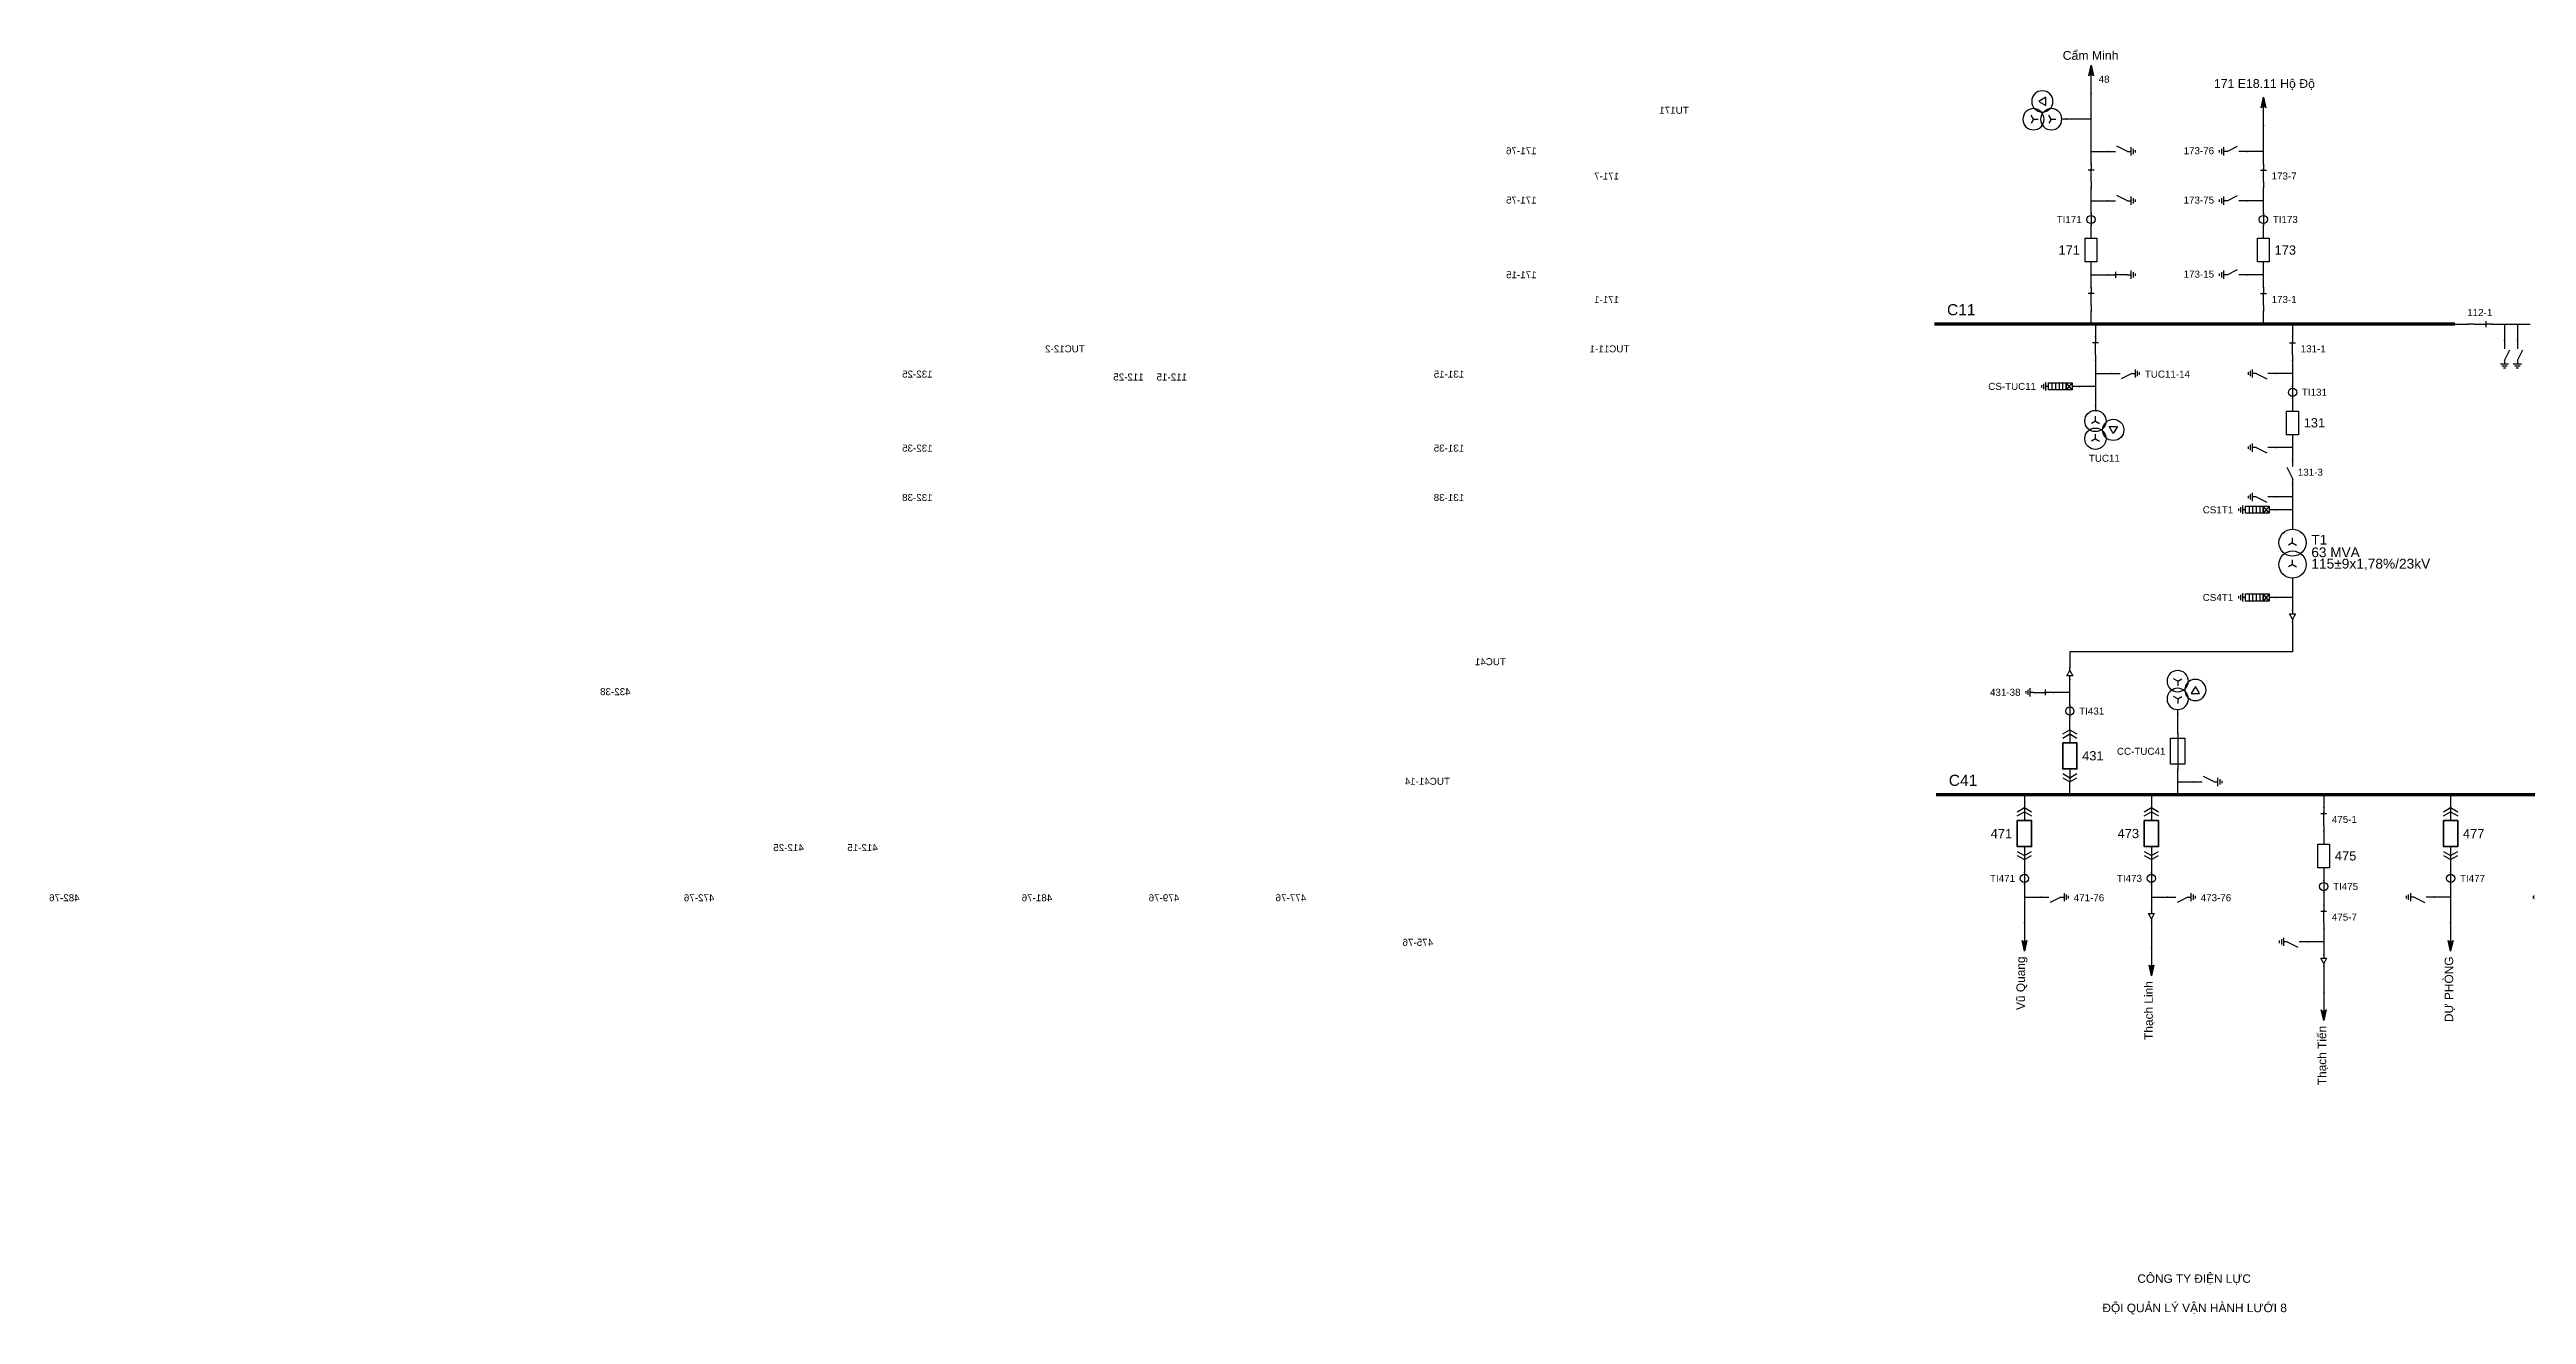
# Model space of a CAD drawing. Header units: millimetres. Extents: x -378 to 410, y 7 to 290.
# Drawn here: x -378 to 145, y 12 to 280 of the extents above; entities that cross this region are included whole.
import ezdxf

# ---------------------------------------------------------------- set-up
doc = ezdxf.new("R2010")
doc.units = ezdxf.units.MM
for name, color, linetype, lineweight in [('BUSBAR_110KV', 1, 'Continuous', 50), ('BUSBAR_22KV', 5, 'Continuous', 50), ('HV_110KV', 1, 'Continuous', 25), ('MV_22KV', 5, 'Continuous', 25)]:
    doc.layers.add(name, color=color, linetype=linetype, lineweight=lineweight)
doc.layers.add('SYM_PORTS', color=8, linetype='Continuous', plot=False)
doc.layers.add('TEXT', color=7, linetype='Continuous')
doc.styles.add('SLD_TEXT', font='arial.ttf')

# ---------------------------------------------------------------- blocks, each defined once
blk = doc.blocks.new('SYM_DISCONNECTOR_CLOSED')
at = {"lineweight": 25}
for points in [[(-0.625, 1.25), (0.625, 1.25)], [(0, 2.5), (0, 1.25)], [(0, -1.25), (0, 1.5)], [(0, -1.25), (0, -2.5)]]:
    blk.add_lwpolyline(points, dxfattribs=at)
at = {"layer": 'SYM_PORTS'}
for p in [(0, 2.5), (0, -2.5)]:
    blk.add_point(p, dxfattribs=at)
blk.add_attdef('DEVICE_CODE', (1.625, -0.5), '', height=2)
blk = doc.blocks.new('SYM_EARTHING_SWITCH_CLOSED')
at = {"lineweight": 25}
for points in [[(-0.625, 1.25), (0.625, 1.25)], [(0, 3), (0, 1.25)], [(0, -1.25), (0, 1.5)], [(-0.875, -2), (0.875, -2)], [(-0.5625, -2.4375), (0.5625, -2.4375)], [(-0.25, -2.875), (0.25, -2.875)], [(0, -1.25), (0, -2)]]:
    blk.add_lwpolyline(points, dxfattribs=at)
at = {"layer": 'SYM_PORTS'}
blk.add_point((0, 3), dxfattribs=at)
blk.add_attdef('DEVICE_CODE', (1.875, 0), '', height=2)
blk = doc.blocks.new('SYM_CIRCUIT_BREAKER')
at = {"lineweight": 25}
blk.add_lwpolyline([(-1.25, 2.5), (1.25, 2.5), (1.25, -2.5), (-1.25, -2.5)], close=True, dxfattribs=at)
at = {"layer": 'SYM_PORTS'}
for p in [(0, 2.5), (0, -2.5)]:
    blk.add_point(p, dxfattribs=at)
blk.add_attdef('DEVICE_CODE', (2.25, -0.5), '', height=2)
at = {"flags": 1}
blk.add_attdef('RATING', (2.25, -3.5), '', height=2, dxfattribs=at)
blk = doc.blocks.new('SYM_CURRENT_TRANSFORMER')
at = {"lineweight": 25}
blk.add_lwpolyline([(0, 1.25), (0, -1.25)], dxfattribs=at)
blk.add_circle((0, 0), 0.875, dxfattribs=at)
at = {"layer": 'SYM_PORTS'}
for p in [(0, 1.25), (0, -1.25)]:
    blk.add_point(p, dxfattribs=at)
blk.add_attdef('DEVICE_CODE', (1.875, -1.75), '', height=2)
at = {"flags": 1}
blk.add_attdef('RATIO', (1.875, -4.75), '', height=2, dxfattribs=at)
blk = doc.blocks.new('SYM_EARTHING_SWITCH_OPEN')
at = {"lineweight": 25}
for points in [[(0, -1.25), (-1.125, 1)], [(0, 3), (0, 1.25)], [(-0.875, -2), (0.875, -2)], [(-0.5625, -2.4375), (0.5625, -2.4375)], [(-0.25, -2.875), (0.25, -2.875)], [(0, -1.25), (0, -2)]]:
    blk.add_lwpolyline(points, dxfattribs=at)
at = {"layer": 'SYM_PORTS'}
blk.add_point((0, 3), dxfattribs=at)
blk.add_attdef('DEVICE_CODE', (1.875, 0), '', height=2)
blk = doc.blocks.new('SYM_VOLTAGE_TRANSFORMER')
at = {"lineweight": 25}
for points in [[(0, 1.375), (-0.8625, 0.875)], [(0, 4.625), (0, 3.625)], [(0, 1.375), (0, 2.375)], [(0, 1.375), (0.8625, 0.875)], [(0, -2.375), (-0.8625, -2.875)], [(0, -2.375), (0, -1.375)], [(0, -2.375), (0.8625, -2.875)]]:
    blk.add_lwpolyline(points, dxfattribs=at)
blk.add_lwpolyline([(2.875, 0.25), (4.625, 0.25), (3.75, -1.25)], close=True, dxfattribs=at)
for centre in [(0, 1.375), (3.75, -0.5), (0, -2.375)]:
    blk.add_circle(centre, 2.25, dxfattribs=at)
at = {"layer": 'SYM_PORTS'}
blk.add_point((0, 4.625), dxfattribs=at)
blk.add_attdef('DEVICE_CODE', (7, 1.625), '', height=2)
at = {"flags": 1}
blk.add_attdef('RATIO', (7, -1.375), '', height=2, dxfattribs=at)
blk = doc.blocks.new('SYM_LINE_FEEDER_ARROW')
blk.add_hatch(color=7).paths.add_polyline_path([(0, -3), (-0.5, -0.75), (0, -1.25), (0.5, -0.75)])
at = {"lineweight": 25}
blk.add_lwpolyline([(0, 3), (0, -1.25)], dxfattribs=at)
blk.add_lwpolyline([(0, -3), (-0.5, -0.75), (0, -1.25), (0.5, -0.75)], close=True, dxfattribs=at)
at = {"layer": 'SYM_PORTS'}
blk.add_point((0, 3), dxfattribs=at)
blk.add_attdef('LINE_NAME', (1.5, 0), '', height=2)
blk = doc.blocks.new('SYM_SURGE_ARRESTER')
at = {"lineweight": 25}
for points in [[(-0.75, 2.5), (0.75, 2.5), (0.75, 1.25), (-0.75, 1.25)], [(-0.75, 1.25), (0.75, 1.25), (0.75, -2.5), (-0.75, -2.5)]]:
    blk.add_lwpolyline(points, close=True, dxfattribs=at)
for points in [[(-0.75, 2.5), (0.75, 1.25)], [(0.75, 2.5), (-0.75, 1.25)], [(-0.75, 0.5), (0.75, 0.5)], [(0, 4), (0, 2.5)], [(-0.875, -3.125), (0.875, -3.125)], [(-0.75, -0.25), (0.75, -0.25)], [(-0.75, -1), (0.75, -1)], [(-0.75, -1.75), (0.75, -1.75)], [(-0.5625, -3.5625), (0.5625, -3.5625)], [(-0.25, -4), (0.25, -4)], [(0, -2.5), (0, -3.125)]]:
    blk.add_lwpolyline(points, dxfattribs=at)
at = {"layer": 'SYM_PORTS'}
blk.add_point((0, 4), dxfattribs=at)
blk.add_attdef('DEVICE_CODE', (1.875, 1), '', height=2)
blk = doc.blocks.new('SYM_DISCONNECTOR_OPEN')
at = {"lineweight": 25}
for points in [[(0, -1.25), (-1.125, 1)], [(0, 2.5), (0, 1.25)], [(0, -1.25), (0, -2.5)]]:
    blk.add_lwpolyline(points, dxfattribs=at)
at = {"layer": 'SYM_PORTS'}
for p in [(0, 2.5), (0, -2.5)]:
    blk.add_point(p, dxfattribs=at)
blk.add_attdef('DEVICE_CODE', (1, -0.5), '', height=2)
blk = doc.blocks.new('SYM_TRANSFORMER_2W')
at = {"lineweight": 25}
for points in [[(0, 2.3125), (-0.8625, 1.8125)], [(0, 2.3125), (0, 3.3125)], [(0, 2.3125), (0.8625, 1.8125)], [(0, -2.3125), (-0.8625, -2.8125)], [(0, -2.3125), (0, -1.3125)], [(0, -2.3125), (0.8625, -2.8125)]]:
    blk.add_lwpolyline(points, dxfattribs=at)
for centre in [(0, 2.3125), (0, -2.3125)]:
    blk.add_circle(centre, 2.875, dxfattribs=at)
at = {"layer": 'SYM_PORTS'}
for p in [(0, 5.1875), (0, -5.1875)]:
    blk.add_point(p, dxfattribs=at)
blk.add_attdef('DEVICE_CODE', (3.875, 2.1875), '', height=2)
at = {"flags": 1}
for tag, p in [('POWER', (3.875, -0.8125)), ('VOLTAGE_RATIO', (3.875, -3.8125))]:
    blk.add_attdef(tag, p, '', height=2, dxfattribs=at)
blk = doc.blocks.new('SYM_CABLE_TERMINATION')
at = {"lineweight": 25}
blk.add_lwpolyline([(-0.625, 0.5), (0.625, 0.5), (0, -0.625)], close=True, dxfattribs=at)
for points in [[(0, 1.25), (0, 0.5)], [(0, -0.625), (0, -1.25)]]:
    blk.add_lwpolyline(points, dxfattribs=at)
at = {"layer": 'SYM_PORTS'}
for p in [(0, 1.25), (0, -1.25)]:
    blk.add_point(p, dxfattribs=at)
blk = doc.blocks.new('SYM_DRAWOUT_BREAKER')
at = {"lineweight": 25}
for points in [[(-1.5, 4.625), (0, 5.5), (1.5, 4.625)], [(0, 5.5), (0, 2.75)], [(-1.5, 3.75), (0, 4.625), (1.5, 3.75)], [(-1.5, -3.75), (0, -4.625), (1.5, -3.75)], [(-1.5, -4.625), (0, -5.5), (1.5, -4.625)], [(0, -2.75), (0, -5.5)]]:
    blk.add_lwpolyline(points, dxfattribs=at)
at = {"lineweight": 35}
blk.add_lwpolyline([(-1.5, 2.75), (1.5, 2.75), (1.5, -2.75), (-1.5, -2.75)], close=True, dxfattribs=at)
at = {"layer": 'SYM_PORTS'}
for p in [(0, 5.5), (0, -5.5)]:
    blk.add_point(p, dxfattribs=at)
blk.add_attdef('DEVICE_CODE', (2.5, 2.5), '', height=2)
at = {"flags": 1}
blk.add_attdef('RATING', (2.5, -0.5), '', height=2, dxfattribs=at)
blk = doc.blocks.new('SYM_FUSE_DISCONNECTOR')
at = {"lineweight": 25}
blk.add_lwpolyline([(-1.5, 2.75), (1.5, 2.75), (1.5, -2.75), (-1.5, -2.75)], close=True, dxfattribs=at)
blk.add_lwpolyline([(0, 3.75), (0, -3.75)], dxfattribs=at)
at = {"layer": 'SYM_PORTS'}
for p in [(0, 3.75), (0, -3.75)]:
    blk.add_point(p, dxfattribs=at)
blk.add_attdef('DEVICE_CODE', (2.5, 0.75), '', height=2)
at = {"flags": 1}
blk.add_attdef('RATING', (2.5, -2.25), '', height=2, dxfattribs=at)

msp = doc.modelspace()

# ---------------------------------------------------------------- linework, layer by layer
at = {"layer": 'BUSBAR_110KV', "const_width": 0.697}
msp.add_lwpolyline([(20.26, 221.84), (130.37, 221.84)], dxfattribs=at)
at = {"layer": 'BUSBAR_22KV', "const_width": 0.697}
msp.add_lwpolyline([(20.63, 122.34), (195.75, 122.34)], dxfattribs=at)
at = {"layer": 'HV_110KV'}
for points in [[(53.4, 265.17), (53.4, 270.61)], [(53.4, 265.17), (48.23, 265.17)], [(53.4, 258.37), (53.4, 265.17)], [(89.83, 258.37), (89.83, 263.81)], [(53.4, 255.65), (53.4, 258.37)], [(53.4, 258.37), (56.84, 258.37)], [(89.83, 258.37), (86.39, 258.37)], [(89.83, 255.65), (89.83, 258.37)], [(53.4, 247.93), (53.4, 250.65)], [(53.4, 245.21), (53.4, 247.93)], [(53.4, 247.93), (56.84, 247.93)], [(89.83, 247.93), (86.39, 247.93)], [(89.83, 247.93), (89.83, 250.65)], [(89.83, 245.21), (89.83, 247.93)], [(53.4, 239.99), (53.4, 242.71)], [(89.83, 239.99), (89.83, 242.71)], [(53.4, 232.28), (53.4, 234.99)], [(53.4, 229.56), (53.4, 232.28)], [(53.4, 232.28), (56.84, 232.28)], [(89.83, 232.28), (86.39, 232.28)], [(89.83, 232.28), (89.83, 234.99)], [(89.83, 229.56), (89.83, 232.28)], [(53.4, 221.84), (53.4, 224.56)], [(54.33, 221.84), (54.33, 219.12)], [(89.83, 221.84), (89.83, 224.56)], [(96, 221.84), (96, 219.12)], [(130.37, 221.84), (133.09, 221.84)], [(138.09, 221.84), (140.81, 221.84)], [(140.81, 221.84), (140.81, 218.39)], [(140.81, 221.84), (143.53, 221.84)], [(143.53, 221.84), (143.53, 218.39)], [(143.53, 221.84), (146.24, 221.84)], [(54.33, 214.12), (54.33, 211.4)], [(54.33, 211.4), (57.78, 211.4)], [(54.33, 211.4), (54.33, 208.68)], [(96, 211.4), (92.55, 211.4)], [(96, 214.12), (96, 211.4)], [(96, 211.4), (96, 208.68)], [(54.33, 208.68), (50.89, 208.68)], [(54.33, 208.68), (54.33, 204.6)], [(96, 206.18), (96, 203.46)], [(96, 195.74), (92.55, 195.74)], [(96, 198.46), (96, 195.74)], [(96, 195.74), (96, 193.02)], [(96, 185.31), (92.55, 185.31)], [(96, 188.02), (96, 185.31)], [(96, 185.31), (96, 182.59)], [(96, 182.59), (92.55, 182.59)], [(96, 182.59), (96, 178.51)]]:
    msp.add_lwpolyline(points, dxfattribs=at)
at = {"layer": 'MV_22KV'}
for points in [[(96, 168.13), (96, 164.05)], [(96, 164.05), (92.55, 164.05)], [(96, 164.05), (96, 161.34)], [(96, 158.84), (96, 156.14), (96, 152.52), (48.91, 152.52), (48.91, 151.91), (48.91, 149.21)], [(48.91, 143.99), (48.91, 146.71)], [(48.91, 143.99), (45.46, 143.99)], [(48.91, 141.28), (48.91, 143.99)], [(48.91, 136.06), (48.91, 138.78)], [(71.72, 135.28), (71.72, 139.35)], [(71.72, 125.06), (71.72, 127.78)], [(39.31, 122.34), (39.31, 119.62)], [(48.91, 122.34), (48.91, 125.06)], [(66.15, 122.34), (66.15, 119.62)], [(71.72, 122.34), (71.72, 125.06)], [(71.72, 125.06), (75.16, 125.06)], [(102.58, 122.34), (102.58, 119.62)], [(129.42, 122.34), (129.42, 119.62)], [(102.58, 114.62), (102.58, 111.9)], [(39.31, 108.62), (39.31, 105.9)], [(66.15, 108.62), (66.15, 105.9)], [(102.58, 106.9), (102.58, 104.18)], [(129.42, 108.62), (129.42, 105.9)], [(39.31, 103.4), (39.31, 100.68)], [(39.31, 100.68), (42.75, 100.68)], [(39.31, 100.68), (39.31, 95.24)], [(66.15, 103.4), (66.15, 100.68)], [(66.15, 100.68), (69.59, 100.68)], [(66.15, 100.68), (66.15, 97.96)], [(102.58, 101.68), (102.58, 98.96)], [(129.42, 100.68), (125.97, 100.68)], [(129.42, 103.4), (129.42, 100.68)], [(129.42, 100.68), (129.42, 95.24)], [(66.15, 95.46), (66.15, 90.02)], [(102.58, 91.24), (99.14, 91.24)], [(102.58, 93.96), (102.58, 91.24)], [(102.58, 91.24), (102.58, 88.52)], [(102.58, 86.02), (102.58, 80.59)]]:
    msp.add_lwpolyline(points, dxfattribs=at)

# ---------------------------------------------------------------- block references
at = {"layer": 'HV_110KV', "rotation": 180}
for p in [(53.4, 273.61), (89.83, 266.81)]:
    msp.add_blockref('SYM_LINE_FEEDER_ARROW', p, dxfattribs=at)
at = {"layer": 'HV_110KV'}
ref = msp.add_blockref('SYM_VOLTAGE_TRANSFORMER', (43.6, 265.17), dxfattribs=dict(at, xscale=-1, rotation=270))
ref.add_attrib('DEVICE_CODE', 'TU171', (31.66, 266.31), dxfattribs={"layer": 'TEXT', "extrusion": (0, 0, -1), "height": 1.484, "style": 'SLD_TEXT'})
ref = msp.add_blockref('SYM_EARTHING_SWITCH_OPEN', (59.84, 258.37), dxfattribs=dict(at, xscale=-1, rotation=90))
ref.add_attrib('DEVICE_CODE', '171-76', (63.82, 257.76), dxfattribs={"layer": 'TEXT', "extrusion": (0, 0, -1), "height": 1.484, "style": 'SLD_TEXT'})
ref = msp.add_blockref('SYM_EARTHING_SWITCH_OPEN', (83.39, 258.37), dxfattribs=dict(at, rotation=270))
ref.add_attrib('DEVICE_CODE', '173-76', (72.96, 257.76), dxfattribs={"layer": 'TEXT', "height": 1.484, "style": 'SLD_TEXT'})
ref = msp.add_blockref('SYM_DISCONNECTOR_CLOSED', (53.4, 253.15), dxfattribs=dict(at, xscale=-1))
ref.add_attrib('DEVICE_CODE', '171-7', (46.37, 252.41), dxfattribs={"layer": 'TEXT', "extrusion": (0, 0, -1), "height": 1.484, "style": 'SLD_TEXT'})
ref = msp.add_blockref('SYM_DISCONNECTOR_CLOSED', (89.83, 253.15), dxfattribs=at)
ref.add_attrib('DEVICE_CODE', '173-7', (91.56, 252.42), dxfattribs={"layer": 'TEXT', "height": 1.484, "style": 'SLD_TEXT'})
ref = msp.add_blockref('SYM_EARTHING_SWITCH_OPEN', (59.84, 247.93), dxfattribs=dict(at, xscale=-1, rotation=90))
ref.add_attrib('DEVICE_CODE', '171-75', (63.82, 247.33), dxfattribs={"layer": 'TEXT', "extrusion": (0, 0, -1), "height": 1.484, "style": 'SLD_TEXT'})
ref = msp.add_blockref('SYM_EARTHING_SWITCH_OPEN', (83.39, 247.93), dxfattribs=dict(at, rotation=270))
ref.add_attrib('DEVICE_CODE', '173-75', (72.96, 247.33), dxfattribs={"layer": 'TEXT', "height": 1.484, "style": 'SLD_TEXT'})
ref = msp.add_blockref('SYM_CURRENT_TRANSFORMER', (53.4, 243.96), dxfattribs=at)
ref.add_attrib('DEVICE_CODE', 'TI171', (46.12, 243.22), dxfattribs={"layer": 'TEXT', "height": 1.484, "style": 'SLD_TEXT'})
ref = msp.add_blockref('SYM_CURRENT_TRANSFORMER', (89.83, 243.96), dxfattribs=at)
ref.add_attrib('DEVICE_CODE', 'TI173', (91.81, 243.23), dxfattribs={"layer": 'TEXT', "height": 1.484, "style": 'SLD_TEXT'})
ref = msp.add_blockref('SYM_CIRCUIT_BREAKER', (53.4, 237.49), dxfattribs=at)
ref.add_attrib('DEVICE_CODE', '171', (46.51, 236.52), dxfattribs={"layer": 'TEXT', "height": 1.947, "style": 'SLD_TEXT'})
ref = msp.add_blockref('SYM_CIRCUIT_BREAKER', (89.83, 237.49), dxfattribs=at)
ref.add_attrib('DEVICE_CODE', '173', (92.19, 236.53), dxfattribs={"layer": 'TEXT', "height": 1.949, "style": 'SLD_TEXT'})
ref = msp.add_blockref('SYM_EARTHING_SWITCH_CLOSED', (59.84, 232.28), dxfattribs=dict(at, xscale=-1, rotation=90))
ref.add_attrib('DEVICE_CODE', '171-15', (63.82, 231.54), dxfattribs={"layer": 'TEXT', "extrusion": (0, 0, -1), "height": 1.484, "style": 'SLD_TEXT'})
ref = msp.add_blockref('SYM_EARTHING_SWITCH_OPEN', (83.39, 232.28), dxfattribs=dict(at, rotation=270))
ref.add_attrib('DEVICE_CODE', '173-15', (72.96, 231.67), dxfattribs={"layer": 'TEXT', "height": 1.484, "style": 'SLD_TEXT'})
ref = msp.add_blockref('SYM_DISCONNECTOR_CLOSED', (53.4, 227.06), dxfattribs=dict(at, xscale=-1))
ref.add_attrib('DEVICE_CODE', '171-1', (46.37, 226.31), dxfattribs={"layer": 'TEXT', "extrusion": (0, 0, -1), "height": 1.484, "style": 'SLD_TEXT'})
ref = msp.add_blockref('SYM_DISCONNECTOR_CLOSED', (89.83, 227.06), dxfattribs=at)
ref.add_attrib('DEVICE_CODE', '173-1', (91.56, 226.32), dxfattribs={"layer": 'TEXT', "height": 1.484, "style": 'SLD_TEXT'})
ref = msp.add_blockref('SYM_DISCONNECTOR_CLOSED', (135.59, 221.84), dxfattribs=dict(at, rotation=270))
ref.add_attrib('DEVICE_CODE', '112-1', (132.94, 223.57), dxfattribs={"layer": 'TEXT', "height": 1.484, "style": 'SLD_TEXT'})
ref = msp.add_blockref('SYM_DISCONNECTOR_OPEN', (168.85, 216.62), dxfattribs=dict(at, xscale=-1))
ref.add_attrib('DEVICE_CODE', 'TUC12-2', (159.34, 215.88), dxfattribs={"layer": 'TEXT', "extrusion": (0, 0, -1), "height": 1.484, "style": 'SLD_TEXT'})
ref = msp.add_blockref('SYM_EARTHING_SWITCH_OPEN', (143.53, 215.39), dxfattribs=dict(at, xscale=-1))
ref.add_attrib('DEVICE_CODE', '112-25', (146.87, 209.92), dxfattribs={"layer": 'TEXT', "extrusion": (0, 0, -1), "height": 1.484, "style": 'SLD_TEXT'})
ref = msp.add_blockref('SYM_EARTHING_SWITCH_OPEN', (140.81, 215.39), dxfattribs=dict(at, xscale=-1))
ref.add_attrib('DEVICE_CODE', '112-15', (137.71, 209.92), dxfattribs={"layer": 'TEXT', "extrusion": (0, 0, -1), "height": 1.484, "style": 'SLD_TEXT'})
ref = msp.add_blockref('SYM_DISCONNECTOR_CLOSED', (54.33, 216.62), dxfattribs=dict(at, xscale=-1))
ref.add_attrib('DEVICE_CODE', 'TUC11-1', (44.2, 215.88), dxfattribs={"layer": 'TEXT', "extrusion": (0, 0, -1), "height": 1.484, "style": 'SLD_TEXT'})
ref = msp.add_blockref('SYM_DISCONNECTOR_CLOSED', (96, 216.62), dxfattribs=at)
ref.add_attrib('DEVICE_CODE', '131-1', (97.72, 215.89), dxfattribs={"layer": 'TEXT', "height": 1.484, "style": 'SLD_TEXT'})
ref = msp.add_blockref('SYM_EARTHING_SWITCH_OPEN', (201.94, 211.4), dxfattribs=dict(at, xscale=-1, rotation=270))
ref.add_attrib('DEVICE_CODE', '132-25', (191.51, 210.54), dxfattribs={"layer": 'TEXT', "extrusion": (0, 0, -1), "height": 1.484, "style": 'SLD_TEXT'})
ref = msp.add_blockref('SYM_EARTHING_SWITCH_OPEN', (89.55, 211.4), dxfattribs=dict(at, xscale=-1, rotation=270))
ref.add_attrib('DEVICE_CODE', '131-15', (79.12, 210.54), dxfattribs={"layer": 'TEXT', "extrusion": (0, 0, -1), "height": 1.484, "style": 'SLD_TEXT'})
ref = msp.add_blockref('SYM_SURGE_ARRESTER', (46.89, 208.68), dxfattribs=dict(at, rotation=270))
ref.add_attrib('DEVICE_CODE', 'CS-TUC11', (31.66, 207.94), dxfattribs={"layer": 'TEXT', "height": 1.484, "style": 'SLD_TEXT'})
ref = msp.add_blockref('SYM_EARTHING_SWITCH_OPEN', (60.78, 211.4), dxfattribs=dict(at, rotation=90))
ref.add_attrib('DEVICE_CODE', 'TUC11-14', (64.76, 210.53), dxfattribs={"layer": 'TEXT', "height": 1.484, "style": 'SLD_TEXT'})
ref = msp.add_blockref('SYM_VOLTAGE_TRANSFORMER', (54.33, 199.98), dxfattribs=at)
ref.add_attrib('DEVICE_CODE', 'TUC11', (52.93, 192.74), dxfattribs={"layer": 'TEXT', "height": 1.484, "style": 'SLD_TEXT'})
ref = msp.add_blockref('SYM_CURRENT_TRANSFORMER', (96, 207.43), dxfattribs=at)
ref.add_attrib('DEVICE_CODE', 'TI131', (97.97, 206.7), dxfattribs={"layer": 'TEXT', "height": 1.484, "style": 'SLD_TEXT'})
ref = msp.add_blockref('SYM_CIRCUIT_BREAKER', (96, 200.96), dxfattribs=at)
ref.add_attrib('DEVICE_CODE', '131', (98.35, 200), dxfattribs={"layer": 'TEXT', "height": 1.949, "style": 'SLD_TEXT'})
ref = msp.add_blockref('SYM_EARTHING_SWITCH_OPEN', (201.94, 195.74), dxfattribs=dict(at, xscale=-1, rotation=270))
ref.add_attrib('DEVICE_CODE', '132-35', (191.51, 194.89), dxfattribs={"layer": 'TEXT', "extrusion": (0, 0, -1), "height": 1.484, "style": 'SLD_TEXT'})
ref = msp.add_blockref('SYM_EARTHING_SWITCH_OPEN', (89.55, 195.74), dxfattribs=dict(at, xscale=-1, rotation=270))
ref.add_attrib('DEVICE_CODE', '131-35', (79.12, 194.89), dxfattribs={"layer": 'TEXT', "extrusion": (0, 0, -1), "height": 1.484, "style": 'SLD_TEXT'})
ref = msp.add_blockref('SYM_DISCONNECTOR_OPEN', (96, 190.52), dxfattribs=at)
ref.add_attrib('DEVICE_CODE', '131-3', (97.1, 189.79), dxfattribs={"layer": 'TEXT', "height": 1.484, "style": 'SLD_TEXT'})
ref = msp.add_blockref('SYM_EARTHING_SWITCH_OPEN', (201.94, 185.31), dxfattribs=dict(at, xscale=-1, rotation=270))
ref.add_attrib('DEVICE_CODE', '132-38', (191.51, 184.45), dxfattribs={"layer": 'TEXT', "extrusion": (0, 0, -1), "height": 1.484, "style": 'SLD_TEXT'})
ref = msp.add_blockref('SYM_EARTHING_SWITCH_OPEN', (89.55, 185.31), dxfattribs=dict(at, xscale=-1, rotation=270))
ref.add_attrib('DEVICE_CODE', '131-38', (79.12, 184.45), dxfattribs={"layer": 'TEXT', "extrusion": (0, 0, -1), "height": 1.484, "style": 'SLD_TEXT'})
ref = msp.add_blockref('SYM_SURGE_ARRESTER', (88.55, 182.59), dxfattribs=dict(at, rotation=270))
ref.add_attrib('DEVICE_CODE', 'CS1T1', (77, 181.84), dxfattribs={"layer": 'TEXT', "height": 1.484, "style": 'SLD_TEXT'})
ref = msp.add_blockref('SYM_TRANSFORMER_2W', (96, 173.32), dxfattribs=at)
ref.add_attrib('DEVICE_CODE', 'T1', (99.97, 175.24), dxfattribs={"layer": 'TEXT', "height": 2.043, "style": 'SLD_TEXT'})
at = {"layer": 'MV_22KV'}
ref = msp.add_blockref('SYM_SURGE_ARRESTER', (88.55, 164.05), dxfattribs=dict(at, rotation=270))
ref.add_attrib('DEVICE_CODE', 'CS4T1', (77, 163.31), dxfattribs={"layer": 'TEXT', "height": 1.484, "style": 'SLD_TEXT'})
for name, p in [('SYM_CABLE_TERMINATION', (96, 160.09)), ('SYM_LINE_FEEDER_ARROW', (39.31, 92.24)), ('SYM_CABLE_TERMINATION', (66.15, 96.71)), ('SYM_LINE_FEEDER_ARROW', (129.42, 92.24)), ('SYM_LINE_FEEDER_ARROW', (66.15, 87.02)), ('SYM_CABLE_TERMINATION', (102.58, 87.27)), ('SYM_LINE_FEEDER_ARROW', (102.58, 77.59))]:
    msp.add_blockref(name, p, dxfattribs=at)
ref = msp.add_blockref('SYM_VOLTAGE_TRANSFORMER', (71.72, 143.98), dxfattribs=dict(at, xscale=-1, rotation=180))
ref.add_attrib('DEVICE_CODE', 'TUC41', (70.31, 149.73), dxfattribs={"layer": 'TEXT', "extrusion": (0, 0, -1), "height": 1.484, "style": 'SLD_TEXT'})
at = {"layer": 'MV_22KV', "rotation": 180}
msp.add_blockref('SYM_CABLE_TERMINATION', (48.91, 147.96), dxfattribs=at)
at = {"layer": 'MV_22KV'}
ref = msp.add_blockref('SYM_EARTHING_SWITCH_OPEN', (251.38, 143.99), dxfattribs=dict(at, xscale=-1, rotation=90))
ref.add_attrib('DEVICE_CODE', '432-38', (255.36, 143.39), dxfattribs={"layer": 'TEXT', "extrusion": (0, 0, -1), "height": 1.484, "style": 'SLD_TEXT'})
ref = msp.add_blockref('SYM_EARTHING_SWITCH_CLOSED', (42.46, 143.99), dxfattribs=dict(at, rotation=270))
ref.add_attrib('DEVICE_CODE', '431-38', (32.03, 143.26), dxfattribs={"layer": 'TEXT', "height": 1.484, "style": 'SLD_TEXT'})
ref = msp.add_blockref('SYM_CURRENT_TRANSFORMER', (48.91, 140.03), dxfattribs=at)
ref.add_attrib('DEVICE_CODE', 'TI431', (50.88, 139.29), dxfattribs={"layer": 'TEXT', "height": 1.484, "style": 'SLD_TEXT'})
ref = msp.add_blockref('SYM_DRAWOUT_BREAKER', (48.91, 130.56), dxfattribs=at)
ref.add_attrib('DEVICE_CODE', '431', (51.51, 129.6), dxfattribs={"layer": 'TEXT', "height": 1.949, "style": 'SLD_TEXT'})
ref = msp.add_blockref('SYM_FUSE_DISCONNECTOR', (71.72, 131.53), dxfattribs=at)
ref.add_attrib('DEVICE_CODE', 'CC-TUC41', (58.87, 130.78), dxfattribs={"layer": 'TEXT', "height": 1.484, "style": 'SLD_TEXT'})
ref = msp.add_blockref('SYM_EARTHING_SWITCH_OPEN', (78.16, 125.06), dxfattribs=dict(at, xscale=-1, rotation=90))
ref.add_attrib('DEVICE_CODE', 'TUC41-14', (82.14, 124.44), dxfattribs={"layer": 'TEXT', "extrusion": (0, 0, -1), "height": 1.484, "style": 'SLD_TEXT'})
ref = msp.add_blockref('SYM_EARTHING_SWITCH_OPEN', (221.84, 115.89), dxfattribs=dict(at, xscale=-1))
ref.add_attrib('DEVICE_CODE', '412-25', (218.74, 110.42), dxfattribs={"layer": 'TEXT', "extrusion": (0, 0, -1), "height": 1.484, "style": 'SLD_TEXT'})
ref = msp.add_blockref('SYM_EARTHING_SWITCH_OPEN', (206.19, 115.89), dxfattribs=dict(at, xscale=-1))
ref.add_attrib('DEVICE_CODE', '412-15', (203.09, 110.42), dxfattribs={"layer": 'TEXT', "extrusion": (0, 0, -1), "height": 1.484, "style": 'SLD_TEXT'})
ref = msp.add_blockref('SYM_DRAWOUT_BREAKER', (39.31, 114.12), dxfattribs=at)
ref.add_attrib('DEVICE_CODE', '471', (32.17, 113.14), dxfattribs={"layer": 'TEXT', "height": 1.947, "style": 'SLD_TEXT'})
ref = msp.add_blockref('SYM_DRAWOUT_BREAKER', (66.15, 114.12), dxfattribs=at)
ref.add_attrib('DEVICE_CODE', '473', (59.01, 113.16), dxfattribs={"layer": 'TEXT', "height": 1.949, "style": 'SLD_TEXT'})
ref = msp.add_blockref('SYM_DISCONNECTOR_CLOSED', (102.58, 117.12), dxfattribs=at)
ref.add_attrib('DEVICE_CODE', '475-1', (104.31, 116.39), dxfattribs={"layer": 'TEXT', "height": 1.484, "style": 'SLD_TEXT'})
ref = msp.add_blockref('SYM_DRAWOUT_BREAKER', (129.42, 114.12), dxfattribs=at)
ref.add_attrib('DEVICE_CODE', '477', (132.02, 113.15), dxfattribs={"layer": 'TEXT', "height": 1.95, "style": 'SLD_TEXT'})
ref = msp.add_blockref('SYM_CIRCUIT_BREAKER', (102.58, 109.4), dxfattribs=at)
ref.add_attrib('DEVICE_CODE', '475', (104.94, 108.44), dxfattribs={"layer": 'TEXT', "height": 1.951, "style": 'SLD_TEXT'})
ref = msp.add_blockref('SYM_CURRENT_TRANSFORMER', (39.31, 104.65), dxfattribs=at)
ref.add_attrib('DEVICE_CODE', 'TI471', (32.03, 103.91), dxfattribs={"layer": 'TEXT', "height": 1.484, "style": 'SLD_TEXT'})
ref = msp.add_blockref('SYM_CURRENT_TRANSFORMER', (66.15, 104.65), dxfattribs=at)
ref.add_attrib('DEVICE_CODE', 'TI473', (58.87, 103.92), dxfattribs={"layer": 'TEXT', "height": 1.484, "style": 'SLD_TEXT'})
ref = msp.add_blockref('SYM_CURRENT_TRANSFORMER', (129.42, 104.65), dxfattribs=at)
ref.add_attrib('DEVICE_CODE', 'TI477', (131.4, 103.91), dxfattribs={"layer": 'TEXT', "height": 1.484, "style": 'SLD_TEXT'})
ref = msp.add_blockref('SYM_EARTHING_SWITCH_OPEN', (382.27, 100.68), dxfattribs=dict(at, xscale=-1, rotation=270))
ref.add_attrib('DEVICE_CODE', '482-76', (371.84, 99.82), dxfattribs={"layer": 'TEXT', "extrusion": (0, 0, -1), "height": 1.484, "style": 'SLD_TEXT'})
ref = msp.add_blockref('SYM_EARTHING_SWITCH_OPEN', (248.08, 100.68), dxfattribs=dict(at, xscale=-1, rotation=270))
ref.add_attrib('DEVICE_CODE', '472-76', (237.65, 99.82), dxfattribs={"layer": 'TEXT', "extrusion": (0, 0, -1), "height": 1.484, "style": 'SLD_TEXT'})
ref = msp.add_blockref('SYM_EARTHING_SWITCH_OPEN', (176.65, 100.68), dxfattribs=dict(at, xscale=-1, rotation=270))
ref.add_attrib('DEVICE_CODE', '481-76', (166.22, 99.82), dxfattribs={"layer": 'TEXT', "extrusion": (0, 0, -1), "height": 1.484, "style": 'SLD_TEXT'})
ref = msp.add_blockref('SYM_EARTHING_SWITCH_OPEN', (149.81, 100.68), dxfattribs=dict(at, xscale=-1, rotation=270))
ref.add_attrib('DEVICE_CODE', '479-76', (139.38, 99.82), dxfattribs={"layer": 'TEXT', "extrusion": (0, 0, -1), "height": 1.484, "style": 'SLD_TEXT'})
ref = msp.add_blockref('SYM_EARTHING_SWITCH_OPEN', (122.97, 100.68), dxfattribs=dict(at, xscale=-1, rotation=270))
ref.add_attrib('DEVICE_CODE', '477-76', (112.55, 99.82), dxfattribs={"layer": 'TEXT', "extrusion": (0, 0, -1), "height": 1.484, "style": 'SLD_TEXT'})
ref = msp.add_blockref('SYM_EARTHING_SWITCH_OPEN', (45.75, 100.68), dxfattribs=dict(at, rotation=90))
ref.add_attrib('DEVICE_CODE', '471-76', (49.73, 99.82), dxfattribs={"layer": 'TEXT', "height": 1.484, "style": 'SLD_TEXT'})
ref = msp.add_blockref('SYM_EARTHING_SWITCH_OPEN', (72.59, 100.68), dxfattribs=dict(at, rotation=90))
ref.add_attrib('DEVICE_CODE', '473-76', (76.57, 99.82), dxfattribs={"layer": 'TEXT', "height": 1.484, "style": 'SLD_TEXT'})
ref = msp.add_blockref('SYM_CURRENT_TRANSFORMER', (102.58, 102.93), dxfattribs=at)
ref.add_attrib('DEVICE_CODE', 'TI475', (104.56, 102.2), dxfattribs={"layer": 'TEXT', "height": 1.484, "style": 'SLD_TEXT'})
ref = msp.add_blockref('SYM_DISCONNECTOR_CLOSED', (102.58, 96.46), dxfattribs=at)
ref.add_attrib('DEVICE_CODE', '475-7', (104.31, 95.73), dxfattribs={"layer": 'TEXT', "height": 1.484, "style": 'SLD_TEXT'})
ref = msp.add_blockref('SYM_EARTHING_SWITCH_OPEN', (96.14, 91.24), dxfattribs=dict(at, xscale=-1, rotation=270))
ref.add_attrib('DEVICE_CODE', '475-76', (85.71, 90.39), dxfattribs={"layer": 'TEXT', "extrusion": (0, 0, -1), "height": 1.484, "style": 'SLD_TEXT'})

# ---------------------------------------------------------------- texts
at = {"layer": 'TEXT', "attachment_point": 7, "style": 'SLD_TEXT'}
for s, insert, char_height in [('Cẩm Minh', (47.4, 277.7), 1.853), ('48', (55, 272.87), 1.484), ('171 E18.11 Hộ Độ', (79.37, 271.37), 1.8581), ('C11', (22.95, 223.68), 2.353), ('63 MVA', (99.97, 172.54), 2.059), ('115±9x1,78%/23kV', (99.97, 169.77), 2.0769), ('C41', (23.32, 124.18), 2.353), ('CÔNG TY ĐIỆN LỰC', (63.19, 18.75), 1.7832), ('ĐỘI QUẢN LÝ VẬN HÀNH LƯỚI 8', (55.8, 12.45), 1.7957)]:
    msp.add_mtext(s, dxfattribs=dict(at, insert=insert, char_height=char_height))
at = {"layer": 'TEXT', "char_height": 1.798, "attachment_point": 7, "rotation": 90, "style": 'SLD_TEXT'}
for s, insert in [('Vũ Quang', (39.96, 76.83)), ('DỰ PHÒNG', (130.35, 74.27)), ('Thạch Linh', (66.85, 70.5)), ('Thạch Tiến', (103.5, 60.92))]:
    msp.add_mtext(s, dxfattribs=dict(at, insert=insert))

doc.saveas('drawing.dxf')
